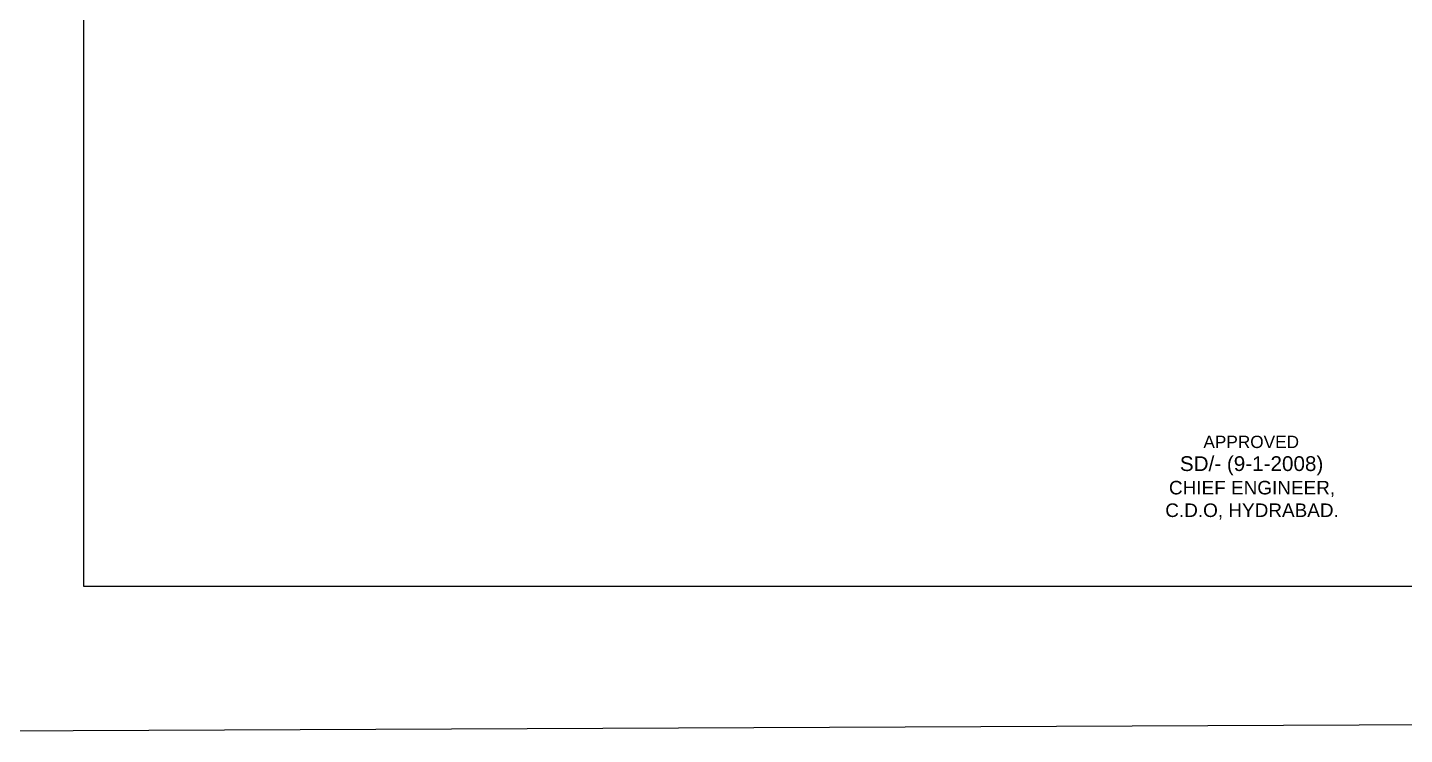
# Model space of a CAD drawing. Header units: metres. Extents: x 442 to 2947, y 212 to 1391.
# Drawn here: x 887 to 1703, y 212 to 631 of the extents above; entities that cross this region are included whole.
import ezdxf

# ---------------------------------------------------------------- set-up
doc = ezdxf.new("R2010")
doc.units = ezdxf.units.M
doc.header["$MEASUREMENT"] = 0
doc.layers.add('DRAWING', color=7, linetype='Continuous')
doc.layers.add('DRAWING @ 1', color=7, linetype='Continuous')
doc.styles.add('Notes', font='ARIAL_1.TTF', dxfattribs={"height": 0.1})
picture_1 = doc.add_image_def('image1.jpg', size_in_pixel=(7220, 3372))

msp = doc.modelspace()

# ---------------------------------------------------------------- linework, layer by layer
at = {"layer": 'DRAWING'}
msp.add_lwpolyline([(919.85559, 1304.05649), (2386.61956, 1304.05649), (2386.61956, 300.04617), (919.85559, 300.04617)], close=True, dxfattribs=at)

# ---------------------------------------------------------------- texts
at = {"layer": 'DRAWING @ 1', "insert": (1523.34088, 389.38525), "char_height": 7.3009569, "width": 176.3101808, "attachment_point": 1, "style": 'Notes'}
msp.add_mtext('\\pi60.087;APPROVED\\P\\pi46.142;{\\H1.2x;SD/- (9-1-2008)\\P\\pi39.686;\\H0.91667x;CHIEF ENGINEER, \\P\\pi37.492;C.D.O, HYDRABAD.}', dxfattribs=at)

# ---------------------------------------------------------------- pictures from other files: only their frames are drawn
at = {"color": 2}
image = msp.add_image(picture_1, insert=(447.55486, 212.25104), size_in_units=(2499.85221, 1167.521), rotation=0.25419036, dxfattribs=dict(at, fade=40))
image.dxf.flags = 7

doc.saveas('drawing.dxf')
